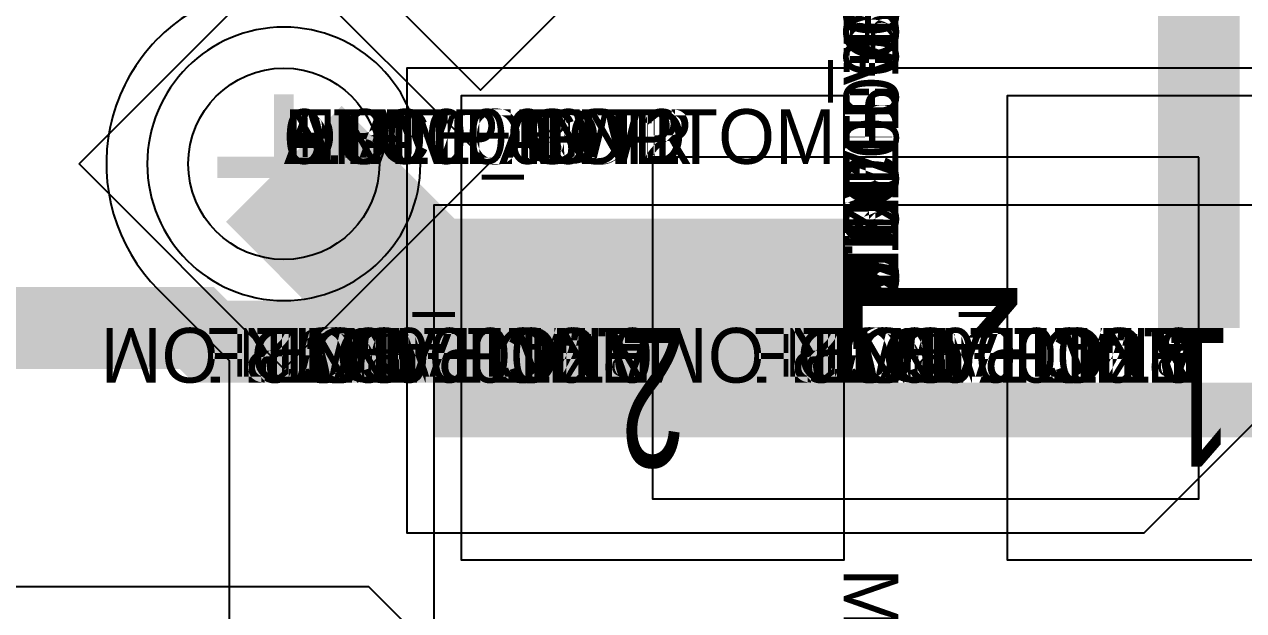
# Model space of a CAD drawing. Extents: x 0 to 323, y 0 to 320.
# Drawn here: x 45 to 49.464, y 12.366 to 14.51 of the extents above; entities that cross this region are included whole.
import ezdxf
from ezdxf.enums import TextEntityAlignment as Align

# ---------------------------------------------------------------- set-up
doc = ezdxf.new("R2010")
doc.units = 0
doc.header["$MEASUREMENT"] = 0
doc.layers.get('0').update_dxf_attribs({"linetype": 'CONTINUOUS'})
for name, color, linetype in [('CDN_FIGURES', 7, 'CONTINUOUS'), ('ETCH_BOTTOM', 7, 'CONTINUOUS'), ('ETCH_GND', 3, 'CONTINUOUS'), ('ETCH_INT1', 4, 'CONTINUOUS'), ('ETCH_INT2', 5, 'CONTINUOUS'), ('ETCH_PWR', 6, 'CONTINUOUS'), ('ETCH_TOP', 2, 'CONTINUOUS'), ('MANUFACTURING_NCLEGEND-1-6', 8, 'CONTINUOUS'), ('PACKAGE_GEOMETRY_ASSEMBLY_TOP', 11, 'CONTINUOUS'), ('PACKAGE_GEOMETRY_PIN_NUMBER', 9, 'CONTINUOUS')]:
    doc.layers.add(name, color=color, linetype=linetype)

# ---------------------------------------------------------------- blocks, each defined once
blk = doc.blocks.new('FIGURE_DIAMOND')
at = {"layer": 'CDN_FIGURES'}
blk.add_lwpolyline([(-0.5, 0), (0, 0.5), (0.5, 0), (0, -0.5)], close=True, dxfattribs=at)
blk = doc.blocks.new('PAD_INFO')
for tag in ['SHAPE_TYPE', 'PAD_HEIGHT', 'PAD_LAYER', 'PAD_TYPE', 'PAD_WIDTH']:
    blk.add_attdef(tag, (0, 0), '', height=0.2)
at = {"flags": 2}
blk.add_attdef('CDN_TYPE', (0, 0), '', height=0.2, dxfattribs=at)
blk = doc.blocks.new('DRILL_INFO')
at = {"flags": 2}
blk.add_attdef('CDN_TYPE', (0, 0), '', height=0.2, dxfattribs=at)
for tag in ['FSHAPE', 'FCHAR', 'DRILL_HEIGHT', 'DIAMETER', 'PLATED', 'DRILL_WIDTH']:
    blk.add_attdef(tag, (0, 0), '', height=0.2)
blk = doc.blocks.new('VIA0700X0300')
at = {"layer": 'ETCH_BOTTOM'}
blk.add_circle((0, 0), 0.35, dxfattribs=at)
at = {"layer": 'ETCH_GND'}
blk.add_circle((0, 0), 0.35, dxfattribs=at)
at = {"layer": 'ETCH_INT1'}
blk.add_circle((0, 0), 0.35, dxfattribs=at)
at = {"layer": 'ETCH_INT2'}
blk.add_circle((0, 0), 0.35, dxfattribs=at)
at = {"layer": 'ETCH_PWR'}
blk.add_circle((0, 0), 0.35, dxfattribs=at)
at = {"layer": 'ETCH_TOP'}
blk.add_circle((0, 0), 0.35, dxfattribs=at)
ref = blk.add_blockref('PAD_INFO', (0, 0))
ref.add_attrib('PAD_LAYER', 'ETCH_TOP', (0, 0), dxfattribs={"height": 0.2})
ref.add_attrib('SHAPE_TYPE', 'NULL', (0, 0), dxfattribs={"height": 0.2})
ref.add_attrib('PAD_TYPE', 'ANTIPAD', (0, 0), dxfattribs={"height": 0.2})
ref.add_attrib('PAD_WIDTH', '0.000000', (0, 0), dxfattribs={"height": 0.2})
ref.add_attrib('PAD_HEIGHT', '0.000000', (0, 0), dxfattribs={"height": 0.2})
ref = blk.add_blockref('PAD_INFO', (0, 0))
ref.add_attrib('PAD_LAYER', 'ETCH_GND', (0, 0), dxfattribs={"height": 0.2})
ref.add_attrib('SHAPE_TYPE', 'NULL', (0, 0), dxfattribs={"height": 0.2})
ref.add_attrib('PAD_TYPE', 'ANTIPAD', (0, 0), dxfattribs={"height": 0.2})
ref.add_attrib('PAD_WIDTH', '0.000000', (0, 0), dxfattribs={"height": 0.2})
ref.add_attrib('PAD_HEIGHT', '0.000000', (0, 0), dxfattribs={"height": 0.2})
ref = blk.add_blockref('PAD_INFO', (0, 0))
ref.add_attrib('PAD_LAYER', 'ETCH_INT1', (0, 0), dxfattribs={"height": 0.2})
ref.add_attrib('SHAPE_TYPE', 'NULL', (0, 0), dxfattribs={"height": 0.2})
ref.add_attrib('PAD_TYPE', 'ANTIPAD', (0, 0), dxfattribs={"height": 0.2})
ref.add_attrib('PAD_WIDTH', '0.000000', (0, 0), dxfattribs={"height": 0.2})
ref.add_attrib('PAD_HEIGHT', '0.000000', (0, 0), dxfattribs={"height": 0.2})
ref = blk.add_blockref('PAD_INFO', (0, 0))
ref.add_attrib('PAD_LAYER', 'ETCH_INT2', (0, 0), dxfattribs={"height": 0.2})
ref.add_attrib('SHAPE_TYPE', 'NULL', (0, 0), dxfattribs={"height": 0.2})
ref.add_attrib('PAD_TYPE', 'ANTIPAD', (0, 0), dxfattribs={"height": 0.2})
ref.add_attrib('PAD_WIDTH', '0.000000', (0, 0), dxfattribs={"height": 0.2})
ref.add_attrib('PAD_HEIGHT', '0.000000', (0, 0), dxfattribs={"height": 0.2})
ref = blk.add_blockref('PAD_INFO', (0, 0))
ref.add_attrib('PAD_LAYER', 'ETCH_PWR', (0, 0), dxfattribs={"height": 0.2})
ref.add_attrib('SHAPE_TYPE', 'NULL', (0, 0), dxfattribs={"height": 0.2})
ref.add_attrib('PAD_TYPE', 'ANTIPAD', (0, 0), dxfattribs={"height": 0.2})
ref.add_attrib('PAD_WIDTH', '0.000000', (0, 0), dxfattribs={"height": 0.2})
ref.add_attrib('PAD_HEIGHT', '0.000000', (0, 0), dxfattribs={"height": 0.2})
ref = blk.add_blockref('PAD_INFO', (0, 0))
ref.add_attrib('PAD_LAYER', 'ETCH_BOTTOM', (0, 0), dxfattribs={"height": 0.2})
ref.add_attrib('SHAPE_TYPE', 'NULL', (0, 0), dxfattribs={"height": 0.2})
ref.add_attrib('PAD_TYPE', 'ANTIPAD', (0, 0), dxfattribs={"height": 0.2})
ref.add_attrib('PAD_WIDTH', '0.000000', (0, 0), dxfattribs={"height": 0.2})
ref.add_attrib('PAD_HEIGHT', '0.000000', (0, 0), dxfattribs={"height": 0.2})
ref = blk.add_blockref('PAD_INFO', (0, 0))
ref.add_attrib('PAD_LAYER', 'ETCH_TOP', (0, 0), dxfattribs={"height": 0.2})
ref.add_attrib('SHAPE_TYPE', 'NULL', (0, 0), dxfattribs={"height": 0.2})
ref.add_attrib('PAD_TYPE', 'THERMAL', (0, 0), dxfattribs={"height": 0.2})
ref.add_attrib('PAD_WIDTH', '0.000000', (0, 0), dxfattribs={"height": 0.2})
ref.add_attrib('PAD_HEIGHT', '0.000000', (0, 0), dxfattribs={"height": 0.2})
ref = blk.add_blockref('PAD_INFO', (0, 0))
ref.add_attrib('PAD_LAYER', 'ETCH_GND', (0, 0), dxfattribs={"height": 0.2})
ref.add_attrib('SHAPE_TYPE', 'NULL', (0, 0), dxfattribs={"height": 0.2})
ref.add_attrib('PAD_TYPE', 'THERMAL', (0, 0), dxfattribs={"height": 0.2})
ref.add_attrib('PAD_WIDTH', '0.000000', (0, 0), dxfattribs={"height": 0.2})
ref.add_attrib('PAD_HEIGHT', '0.000000', (0, 0), dxfattribs={"height": 0.2})
ref = blk.add_blockref('PAD_INFO', (0, 0))
ref.add_attrib('PAD_LAYER', 'ETCH_INT1', (0, 0), dxfattribs={"height": 0.2})
ref.add_attrib('SHAPE_TYPE', 'NULL', (0, 0), dxfattribs={"height": 0.2})
ref.add_attrib('PAD_TYPE', 'THERMAL', (0, 0), dxfattribs={"height": 0.2})
ref.add_attrib('PAD_WIDTH', '0.000000', (0, 0), dxfattribs={"height": 0.2})
ref.add_attrib('PAD_HEIGHT', '0.000000', (0, 0), dxfattribs={"height": 0.2})
ref = blk.add_blockref('PAD_INFO', (0, 0))
ref.add_attrib('PAD_LAYER', 'ETCH_INT2', (0, 0), dxfattribs={"height": 0.2})
ref.add_attrib('SHAPE_TYPE', 'NULL', (0, 0), dxfattribs={"height": 0.2})
ref.add_attrib('PAD_TYPE', 'THERMAL', (0, 0), dxfattribs={"height": 0.2})
ref.add_attrib('PAD_WIDTH', '0.000000', (0, 0), dxfattribs={"height": 0.2})
ref.add_attrib('PAD_HEIGHT', '0.000000', (0, 0), dxfattribs={"height": 0.2})
ref = blk.add_blockref('PAD_INFO', (0, 0))
ref.add_attrib('PAD_LAYER', 'ETCH_PWR', (0, 0), dxfattribs={"height": 0.2})
ref.add_attrib('SHAPE_TYPE', 'NULL', (0, 0), dxfattribs={"height": 0.2})
ref.add_attrib('PAD_TYPE', 'THERMAL', (0, 0), dxfattribs={"height": 0.2})
ref.add_attrib('PAD_WIDTH', '0.000000', (0, 0), dxfattribs={"height": 0.2})
ref.add_attrib('PAD_HEIGHT', '0.000000', (0, 0), dxfattribs={"height": 0.2})
ref = blk.add_blockref('PAD_INFO', (0, 0))
ref.add_attrib('PAD_LAYER', 'ETCH_BOTTOM', (0, 0), dxfattribs={"height": 0.2})
ref.add_attrib('SHAPE_TYPE', 'NULL', (0, 0), dxfattribs={"height": 0.2})
ref.add_attrib('PAD_TYPE', 'THERMAL', (0, 0), dxfattribs={"height": 0.2})
ref.add_attrib('PAD_WIDTH', '0.000000', (0, 0), dxfattribs={"height": 0.2})
ref.add_attrib('PAD_HEIGHT', '0.000000', (0, 0), dxfattribs={"height": 0.2})
ref = blk.add_blockref('PAD_INFO', (0, 0))
ref.add_attrib('PAD_LAYER', 'ETCH_TOP', (0, 0), dxfattribs={"height": 0.2})
ref.add_attrib('SHAPE_TYPE', 'CIRCLE', (0, 0), dxfattribs={"height": 0.2})
ref.add_attrib('PAD_TYPE', 'REGULAR', (0, 0), dxfattribs={"height": 0.2})
ref.add_attrib('PAD_WIDTH', '0.700000', (0, 0), dxfattribs={"height": 0.2})
ref.add_attrib('PAD_HEIGHT', '0.700000', (0, 0), dxfattribs={"height": 0.2})
ref = blk.add_blockref('PAD_INFO', (0, 0))
ref.add_attrib('PAD_LAYER', 'ETCH_GND', (0, 0), dxfattribs={"height": 0.2})
ref.add_attrib('SHAPE_TYPE', 'CIRCLE', (0, 0), dxfattribs={"height": 0.2})
ref.add_attrib('PAD_TYPE', 'REGULAR', (0, 0), dxfattribs={"height": 0.2})
ref.add_attrib('PAD_WIDTH', '0.700000', (0, 0), dxfattribs={"height": 0.2})
ref.add_attrib('PAD_HEIGHT', '0.700000', (0, 0), dxfattribs={"height": 0.2})
ref = blk.add_blockref('PAD_INFO', (0, 0))
ref.add_attrib('PAD_LAYER', 'ETCH_INT1', (0, 0), dxfattribs={"height": 0.2})
ref.add_attrib('SHAPE_TYPE', 'CIRCLE', (0, 0), dxfattribs={"height": 0.2})
ref.add_attrib('PAD_TYPE', 'REGULAR', (0, 0), dxfattribs={"height": 0.2})
ref.add_attrib('PAD_WIDTH', '0.700000', (0, 0), dxfattribs={"height": 0.2})
ref.add_attrib('PAD_HEIGHT', '0.700000', (0, 0), dxfattribs={"height": 0.2})
ref = blk.add_blockref('PAD_INFO', (0, 0))
ref.add_attrib('PAD_LAYER', 'ETCH_INT2', (0, 0), dxfattribs={"height": 0.2})
ref.add_attrib('SHAPE_TYPE', 'CIRCLE', (0, 0), dxfattribs={"height": 0.2})
ref.add_attrib('PAD_TYPE', 'REGULAR', (0, 0), dxfattribs={"height": 0.2})
ref.add_attrib('PAD_WIDTH', '0.700000', (0, 0), dxfattribs={"height": 0.2})
ref.add_attrib('PAD_HEIGHT', '0.700000', (0, 0), dxfattribs={"height": 0.2})
ref = blk.add_blockref('PAD_INFO', (0, 0))
ref.add_attrib('PAD_LAYER', 'ETCH_PWR', (0, 0), dxfattribs={"height": 0.2})
ref.add_attrib('SHAPE_TYPE', 'CIRCLE', (0, 0), dxfattribs={"height": 0.2})
ref.add_attrib('PAD_TYPE', 'REGULAR', (0, 0), dxfattribs={"height": 0.2})
ref.add_attrib('PAD_WIDTH', '0.700000', (0, 0), dxfattribs={"height": 0.2})
ref.add_attrib('PAD_HEIGHT', '0.700000', (0, 0), dxfattribs={"height": 0.2})
ref = blk.add_blockref('PAD_INFO', (0, 0))
ref.add_attrib('PAD_LAYER', 'ETCH_BOTTOM', (0, 0), dxfattribs={"height": 0.2})
ref.add_attrib('SHAPE_TYPE', 'CIRCLE', (0, 0), dxfattribs={"height": 0.2})
ref.add_attrib('PAD_TYPE', 'REGULAR', (0, 0), dxfattribs={"height": 0.2})
ref.add_attrib('PAD_WIDTH', '0.700000', (0, 0), dxfattribs={"height": 0.2})
ref.add_attrib('PAD_HEIGHT', '0.700000', (0, 0), dxfattribs={"height": 0.2})
ref = blk.add_blockref('DRILL_INFO', (0, 0))
ref.add_attrib('DIAMETER', '0.300000', (0, 0), dxfattribs={"height": 0.2})
ref.add_attrib('PLATED', 'PLATED', (0, 0), dxfattribs={"height": 0.2})
ref.add_attrib('FSHAPE', 'DIAMOND', (0, 0), dxfattribs={"height": 0.2})
ref.add_attrib('FCHAR', '+', (0, 0), dxfattribs={"height": 0.2})
ref.add_attrib('DRILL_WIDTH', '1.500000', (0, 0), dxfattribs={"height": 0.2})
ref.add_attrib('DRILL_HEIGHT', '1.500000', (0, 0), dxfattribs={"height": 0.2})
for tag in ['CDN_TYPE', 'PIN']:
    blk.add_attdef(tag, (0, 0), '', height=0.2)
at = {"flags": 2}
for tag in ['PSTKNAME', 'BBV']:
    blk.add_attdef(tag, (0, 0), '', height=0.2, dxfattribs=at)
blk = doc.blocks.new('RC1400X1700TS')
at = {"layer": 'ETCH_TOP'}
blk.add_lwpolyline([(-0.7, -0.85), (-0.7, 0.85), (0.7, 0.85), (0.7, -0.85)], close=True, dxfattribs=at)
ref = blk.add_blockref('PAD_INFO', (0, 0))
ref.add_attrib('PAD_LAYER', 'ETCH_TOP', (0, 0), dxfattribs={"height": 0.2})
ref.add_attrib('SHAPE_TYPE', 'NULL', (0, 0), dxfattribs={"height": 0.2})
ref.add_attrib('PAD_TYPE', 'ANTIPAD', (0, 0), dxfattribs={"height": 0.2})
ref.add_attrib('PAD_WIDTH', '0.000000', (0, 0), dxfattribs={"height": 0.2})
ref.add_attrib('PAD_HEIGHT', '0.000000', (0, 0), dxfattribs={"height": 0.2})
ref = blk.add_blockref('PAD_INFO', (0, 0))
ref.add_attrib('PAD_LAYER', 'ETCH_GND', (0, 0), dxfattribs={"height": 0.2})
ref.add_attrib('SHAPE_TYPE', 'NULL', (0, 0), dxfattribs={"height": 0.2})
ref.add_attrib('PAD_TYPE', 'ANTIPAD', (0, 0), dxfattribs={"height": 0.2})
ref.add_attrib('PAD_WIDTH', '0.000000', (0, 0), dxfattribs={"height": 0.2})
ref.add_attrib('PAD_HEIGHT', '0.000000', (0, 0), dxfattribs={"height": 0.2})
ref = blk.add_blockref('PAD_INFO', (0, 0))
ref.add_attrib('PAD_LAYER', 'ETCH_INT1', (0, 0), dxfattribs={"height": 0.2})
ref.add_attrib('SHAPE_TYPE', 'NULL', (0, 0), dxfattribs={"height": 0.2})
ref.add_attrib('PAD_TYPE', 'ANTIPAD', (0, 0), dxfattribs={"height": 0.2})
ref.add_attrib('PAD_WIDTH', '0.000000', (0, 0), dxfattribs={"height": 0.2})
ref.add_attrib('PAD_HEIGHT', '0.000000', (0, 0), dxfattribs={"height": 0.2})
ref = blk.add_blockref('PAD_INFO', (0, 0))
ref.add_attrib('PAD_LAYER', 'ETCH_INT2', (0, 0), dxfattribs={"height": 0.2})
ref.add_attrib('SHAPE_TYPE', 'NULL', (0, 0), dxfattribs={"height": 0.2})
ref.add_attrib('PAD_TYPE', 'ANTIPAD', (0, 0), dxfattribs={"height": 0.2})
ref.add_attrib('PAD_WIDTH', '0.000000', (0, 0), dxfattribs={"height": 0.2})
ref.add_attrib('PAD_HEIGHT', '0.000000', (0, 0), dxfattribs={"height": 0.2})
ref = blk.add_blockref('PAD_INFO', (0, 0))
ref.add_attrib('PAD_LAYER', 'ETCH_PWR', (0, 0), dxfattribs={"height": 0.2})
ref.add_attrib('SHAPE_TYPE', 'NULL', (0, 0), dxfattribs={"height": 0.2})
ref.add_attrib('PAD_TYPE', 'ANTIPAD', (0, 0), dxfattribs={"height": 0.2})
ref.add_attrib('PAD_WIDTH', '0.000000', (0, 0), dxfattribs={"height": 0.2})
ref.add_attrib('PAD_HEIGHT', '0.000000', (0, 0), dxfattribs={"height": 0.2})
ref = blk.add_blockref('PAD_INFO', (0, 0))
ref.add_attrib('PAD_LAYER', 'ETCH_BOTTOM', (0, 0), dxfattribs={"height": 0.2})
ref.add_attrib('SHAPE_TYPE', 'NULL', (0, 0), dxfattribs={"height": 0.2})
ref.add_attrib('PAD_TYPE', 'ANTIPAD', (0, 0), dxfattribs={"height": 0.2})
ref.add_attrib('PAD_WIDTH', '0.000000', (0, 0), dxfattribs={"height": 0.2})
ref.add_attrib('PAD_HEIGHT', '0.000000', (0, 0), dxfattribs={"height": 0.2})
ref = blk.add_blockref('PAD_INFO', (0, 0))
ref.add_attrib('PAD_LAYER', 'ETCH_TOP', (0, 0), dxfattribs={"height": 0.2})
ref.add_attrib('SHAPE_TYPE', 'NULL', (0, 0), dxfattribs={"height": 0.2})
ref.add_attrib('PAD_TYPE', 'THERMAL', (0, 0), dxfattribs={"height": 0.2})
ref.add_attrib('PAD_WIDTH', '0.000000', (0, 0), dxfattribs={"height": 0.2})
ref.add_attrib('PAD_HEIGHT', '0.000000', (0, 0), dxfattribs={"height": 0.2})
ref = blk.add_blockref('PAD_INFO', (0, 0))
ref.add_attrib('PAD_LAYER', 'ETCH_GND', (0, 0), dxfattribs={"height": 0.2})
ref.add_attrib('SHAPE_TYPE', 'NULL', (0, 0), dxfattribs={"height": 0.2})
ref.add_attrib('PAD_TYPE', 'THERMAL', (0, 0), dxfattribs={"height": 0.2})
ref.add_attrib('PAD_WIDTH', '0.000000', (0, 0), dxfattribs={"height": 0.2})
ref.add_attrib('PAD_HEIGHT', '0.000000', (0, 0), dxfattribs={"height": 0.2})
ref = blk.add_blockref('PAD_INFO', (0, 0))
ref.add_attrib('PAD_LAYER', 'ETCH_INT1', (0, 0), dxfattribs={"height": 0.2})
ref.add_attrib('SHAPE_TYPE', 'NULL', (0, 0), dxfattribs={"height": 0.2})
ref.add_attrib('PAD_TYPE', 'THERMAL', (0, 0), dxfattribs={"height": 0.2})
ref.add_attrib('PAD_WIDTH', '0.000000', (0, 0), dxfattribs={"height": 0.2})
ref.add_attrib('PAD_HEIGHT', '0.000000', (0, 0), dxfattribs={"height": 0.2})
ref = blk.add_blockref('PAD_INFO', (0, 0))
ref.add_attrib('PAD_LAYER', 'ETCH_INT2', (0, 0), dxfattribs={"height": 0.2})
ref.add_attrib('SHAPE_TYPE', 'NULL', (0, 0), dxfattribs={"height": 0.2})
ref.add_attrib('PAD_TYPE', 'THERMAL', (0, 0), dxfattribs={"height": 0.2})
ref.add_attrib('PAD_WIDTH', '0.000000', (0, 0), dxfattribs={"height": 0.2})
ref.add_attrib('PAD_HEIGHT', '0.000000', (0, 0), dxfattribs={"height": 0.2})
ref = blk.add_blockref('PAD_INFO', (0, 0))
ref.add_attrib('PAD_LAYER', 'ETCH_PWR', (0, 0), dxfattribs={"height": 0.2})
ref.add_attrib('SHAPE_TYPE', 'NULL', (0, 0), dxfattribs={"height": 0.2})
ref.add_attrib('PAD_TYPE', 'THERMAL', (0, 0), dxfattribs={"height": 0.2})
ref.add_attrib('PAD_WIDTH', '0.000000', (0, 0), dxfattribs={"height": 0.2})
ref.add_attrib('PAD_HEIGHT', '0.000000', (0, 0), dxfattribs={"height": 0.2})
ref = blk.add_blockref('PAD_INFO', (0, 0))
ref.add_attrib('PAD_LAYER', 'ETCH_BOTTOM', (0, 0), dxfattribs={"height": 0.2})
ref.add_attrib('SHAPE_TYPE', 'NULL', (0, 0), dxfattribs={"height": 0.2})
ref.add_attrib('PAD_TYPE', 'THERMAL', (0, 0), dxfattribs={"height": 0.2})
ref.add_attrib('PAD_WIDTH', '0.000000', (0, 0), dxfattribs={"height": 0.2})
ref.add_attrib('PAD_HEIGHT', '0.000000', (0, 0), dxfattribs={"height": 0.2})
ref = blk.add_blockref('PAD_INFO', (0, 0))
ref.add_attrib('PAD_LAYER', 'ETCH_GND', (0, 0), dxfattribs={"height": 0.2})
ref.add_attrib('SHAPE_TYPE', 'NULL', (0, 0), dxfattribs={"height": 0.2})
ref.add_attrib('PAD_TYPE', 'REGULAR', (0, 0), dxfattribs={"height": 0.2})
ref.add_attrib('PAD_WIDTH', '0.000000', (0, 0), dxfattribs={"height": 0.2})
ref.add_attrib('PAD_HEIGHT', '0.000000', (0, 0), dxfattribs={"height": 0.2})
ref = blk.add_blockref('PAD_INFO', (0, 0))
ref.add_attrib('PAD_LAYER', 'ETCH_INT1', (0, 0), dxfattribs={"height": 0.2})
ref.add_attrib('SHAPE_TYPE', 'NULL', (0, 0), dxfattribs={"height": 0.2})
ref.add_attrib('PAD_TYPE', 'REGULAR', (0, 0), dxfattribs={"height": 0.2})
ref.add_attrib('PAD_WIDTH', '0.000000', (0, 0), dxfattribs={"height": 0.2})
ref.add_attrib('PAD_HEIGHT', '0.000000', (0, 0), dxfattribs={"height": 0.2})
ref = blk.add_blockref('PAD_INFO', (0, 0))
ref.add_attrib('PAD_LAYER', 'ETCH_INT2', (0, 0), dxfattribs={"height": 0.2})
ref.add_attrib('SHAPE_TYPE', 'NULL', (0, 0), dxfattribs={"height": 0.2})
ref.add_attrib('PAD_TYPE', 'REGULAR', (0, 0), dxfattribs={"height": 0.2})
ref.add_attrib('PAD_WIDTH', '0.000000', (0, 0), dxfattribs={"height": 0.2})
ref.add_attrib('PAD_HEIGHT', '0.000000', (0, 0), dxfattribs={"height": 0.2})
ref = blk.add_blockref('PAD_INFO', (0, 0))
ref.add_attrib('PAD_LAYER', 'ETCH_PWR', (0, 0), dxfattribs={"height": 0.2})
ref.add_attrib('SHAPE_TYPE', 'NULL', (0, 0), dxfattribs={"height": 0.2})
ref.add_attrib('PAD_TYPE', 'REGULAR', (0, 0), dxfattribs={"height": 0.2})
ref.add_attrib('PAD_WIDTH', '0.000000', (0, 0), dxfattribs={"height": 0.2})
ref.add_attrib('PAD_HEIGHT', '0.000000', (0, 0), dxfattribs={"height": 0.2})
ref = blk.add_blockref('PAD_INFO', (0, 0))
ref.add_attrib('PAD_LAYER', 'ETCH_BOTTOM', (0, 0), dxfattribs={"height": 0.2})
ref.add_attrib('SHAPE_TYPE', 'NULL', (0, 0), dxfattribs={"height": 0.2})
ref.add_attrib('PAD_TYPE', 'REGULAR', (0, 0), dxfattribs={"height": 0.2})
ref.add_attrib('PAD_WIDTH', '0.000000', (0, 0), dxfattribs={"height": 0.2})
ref.add_attrib('PAD_HEIGHT', '0.000000', (0, 0), dxfattribs={"height": 0.2})
ref = blk.add_blockref('DRILL_INFO', (0, 0))
ref.add_attrib('DIAMETER', '0.000000', (0, 0), dxfattribs={"height": 0.2})
ref.add_attrib('PLATED', 'PLATED', (0, 0), dxfattribs={"height": 0.2})
ref.add_attrib('FSHAPE', 'NULL', (0, 0), dxfattribs={"height": 0.2})
ref.add_attrib('DRILL_WIDTH', '0.000000', (0, 0), dxfattribs={"height": 0.2})
ref.add_attrib('DRILL_HEIGHT', '0.000000', (0, 0), dxfattribs={"height": 0.2})
ref = blk.add_blockref('PAD_INFO', (0, 0))
ref.add_attrib('PAD_LAYER', 'ETCH_TOP', (0, 0), dxfattribs={"height": 0.2})
ref.add_attrib('SHAPE_TYPE', 'RECTANGLE', (0, 0), dxfattribs={"height": 0.2})
ref.add_attrib('PAD_TYPE', 'REGULAR', (0, 0), dxfattribs={"height": 0.2})
ref.add_attrib('PAD_WIDTH', '1.400000', (0, 0), dxfattribs={"height": 0.2})
ref.add_attrib('PAD_HEIGHT', '1.700000', (0, 0), dxfattribs={"height": 0.2})
for tag in ['CDN_TYPE', 'PIN']:
    blk.add_attdef(tag, (0, 0), '', height=0.2)
at = {"flags": 2}
for tag in ['PSTKNAME', 'BBV']:
    blk.add_attdef(tag, (0, 0), '', height=0.2, dxfattribs=at)
blk = doc.blocks.new('F91')
at = {"layer": 'PACKAGE_GEOMETRY_ASSEMBLY_TOP'}
blk.add_lwpolyline([(0, -0.625), (2, -0.625), (2, 0.625), (0, 0.625)], close=True, dxfattribs=at)
at = {"layer": 'ETCH_TOP'}
ref = blk.add_blockref('RC1400X1700TS', (0, 0), dxfattribs=at)
ref.add_attrib('CDN_TYPE', 'PIN', (0, 0), dxfattribs={"height": 0.2})
ref.add_attrib('PIN', '1', (0, 0), dxfattribs={"height": 0.2})
ref = blk.add_blockref('RC1400X1700TS', (2, 0), dxfattribs=at)
ref.add_attrib('CDN_TYPE', 'PIN', (0, 0), dxfattribs={"height": 0.2})
ref.add_attrib('PIN', '2', (0, 0), dxfattribs={"height": 0.2})
at = {"flags": 2}
for tag in ['SYMBOL_TYPE', 'CDN_TYPE', 'REFDES']:
    blk.add_attdef(tag, (0, 0), '', height=0.2, dxfattribs=at)
blk = doc.blocks.new('RC1700X3200TS_C1')
at = {"layer": 'ETCH_TOP'}
blk.add_lwpolyline([(0.85, 1.6), (0.85, -1.6), (-0.85, -1.6), (-0.85, 1.1), (-0.35, 1.6)], close=True, dxfattribs=at)
ref = blk.add_blockref('PAD_INFO', (0, 0))
ref.add_attrib('PAD_LAYER', 'ETCH_TOP', (0, 0), dxfattribs={"height": 0.2})
ref.add_attrib('SHAPE_TYPE', 'NULL', (0, 0), dxfattribs={"height": 0.2})
ref.add_attrib('PAD_TYPE', 'ANTIPAD', (0, 0), dxfattribs={"height": 0.2})
ref.add_attrib('PAD_WIDTH', '0.000000', (0, 0), dxfattribs={"height": 0.2})
ref.add_attrib('PAD_HEIGHT', '0.000000', (0, 0), dxfattribs={"height": 0.2})
ref = blk.add_blockref('PAD_INFO', (0, 0))
ref.add_attrib('PAD_LAYER', 'ETCH_GND', (0, 0), dxfattribs={"height": 0.2})
ref.add_attrib('SHAPE_TYPE', 'NULL', (0, 0), dxfattribs={"height": 0.2})
ref.add_attrib('PAD_TYPE', 'ANTIPAD', (0, 0), dxfattribs={"height": 0.2})
ref.add_attrib('PAD_WIDTH', '0.000000', (0, 0), dxfattribs={"height": 0.2})
ref.add_attrib('PAD_HEIGHT', '0.000000', (0, 0), dxfattribs={"height": 0.2})
ref = blk.add_blockref('PAD_INFO', (0, 0))
ref.add_attrib('PAD_LAYER', 'ETCH_INT1', (0, 0), dxfattribs={"height": 0.2})
ref.add_attrib('SHAPE_TYPE', 'NULL', (0, 0), dxfattribs={"height": 0.2})
ref.add_attrib('PAD_TYPE', 'ANTIPAD', (0, 0), dxfattribs={"height": 0.2})
ref.add_attrib('PAD_WIDTH', '0.000000', (0, 0), dxfattribs={"height": 0.2})
ref.add_attrib('PAD_HEIGHT', '0.000000', (0, 0), dxfattribs={"height": 0.2})
ref = blk.add_blockref('PAD_INFO', (0, 0))
ref.add_attrib('PAD_LAYER', 'ETCH_INT2', (0, 0), dxfattribs={"height": 0.2})
ref.add_attrib('SHAPE_TYPE', 'NULL', (0, 0), dxfattribs={"height": 0.2})
ref.add_attrib('PAD_TYPE', 'ANTIPAD', (0, 0), dxfattribs={"height": 0.2})
ref.add_attrib('PAD_WIDTH', '0.000000', (0, 0), dxfattribs={"height": 0.2})
ref.add_attrib('PAD_HEIGHT', '0.000000', (0, 0), dxfattribs={"height": 0.2})
ref = blk.add_blockref('PAD_INFO', (0, 0))
ref.add_attrib('PAD_LAYER', 'ETCH_PWR', (0, 0), dxfattribs={"height": 0.2})
ref.add_attrib('SHAPE_TYPE', 'NULL', (0, 0), dxfattribs={"height": 0.2})
ref.add_attrib('PAD_TYPE', 'ANTIPAD', (0, 0), dxfattribs={"height": 0.2})
ref.add_attrib('PAD_WIDTH', '0.000000', (0, 0), dxfattribs={"height": 0.2})
ref.add_attrib('PAD_HEIGHT', '0.000000', (0, 0), dxfattribs={"height": 0.2})
ref = blk.add_blockref('PAD_INFO', (0, 0))
ref.add_attrib('PAD_LAYER', 'ETCH_BOTTOM', (0, 0), dxfattribs={"height": 0.2})
ref.add_attrib('SHAPE_TYPE', 'NULL', (0, 0), dxfattribs={"height": 0.2})
ref.add_attrib('PAD_TYPE', 'ANTIPAD', (0, 0), dxfattribs={"height": 0.2})
ref.add_attrib('PAD_WIDTH', '0.000000', (0, 0), dxfattribs={"height": 0.2})
ref.add_attrib('PAD_HEIGHT', '0.000000', (0, 0), dxfattribs={"height": 0.2})
ref = blk.add_blockref('PAD_INFO', (0, 0))
ref.add_attrib('PAD_LAYER', 'ETCH_TOP', (0, 0), dxfattribs={"height": 0.2})
ref.add_attrib('SHAPE_TYPE', 'NULL', (0, 0), dxfattribs={"height": 0.2})
ref.add_attrib('PAD_TYPE', 'THERMAL', (0, 0), dxfattribs={"height": 0.2})
ref.add_attrib('PAD_WIDTH', '0.000000', (0, 0), dxfattribs={"height": 0.2})
ref.add_attrib('PAD_HEIGHT', '0.000000', (0, 0), dxfattribs={"height": 0.2})
ref = blk.add_blockref('PAD_INFO', (0, 0))
ref.add_attrib('PAD_LAYER', 'ETCH_GND', (0, 0), dxfattribs={"height": 0.2})
ref.add_attrib('SHAPE_TYPE', 'NULL', (0, 0), dxfattribs={"height": 0.2})
ref.add_attrib('PAD_TYPE', 'THERMAL', (0, 0), dxfattribs={"height": 0.2})
ref.add_attrib('PAD_WIDTH', '0.000000', (0, 0), dxfattribs={"height": 0.2})
ref.add_attrib('PAD_HEIGHT', '0.000000', (0, 0), dxfattribs={"height": 0.2})
ref = blk.add_blockref('PAD_INFO', (0, 0))
ref.add_attrib('PAD_LAYER', 'ETCH_INT1', (0, 0), dxfattribs={"height": 0.2})
ref.add_attrib('SHAPE_TYPE', 'NULL', (0, 0), dxfattribs={"height": 0.2})
ref.add_attrib('PAD_TYPE', 'THERMAL', (0, 0), dxfattribs={"height": 0.2})
ref.add_attrib('PAD_WIDTH', '0.000000', (0, 0), dxfattribs={"height": 0.2})
ref.add_attrib('PAD_HEIGHT', '0.000000', (0, 0), dxfattribs={"height": 0.2})
ref = blk.add_blockref('PAD_INFO', (0, 0))
ref.add_attrib('PAD_LAYER', 'ETCH_INT2', (0, 0), dxfattribs={"height": 0.2})
ref.add_attrib('SHAPE_TYPE', 'NULL', (0, 0), dxfattribs={"height": 0.2})
ref.add_attrib('PAD_TYPE', 'THERMAL', (0, 0), dxfattribs={"height": 0.2})
ref.add_attrib('PAD_WIDTH', '0.000000', (0, 0), dxfattribs={"height": 0.2})
ref.add_attrib('PAD_HEIGHT', '0.000000', (0, 0), dxfattribs={"height": 0.2})
ref = blk.add_blockref('PAD_INFO', (0, 0))
ref.add_attrib('PAD_LAYER', 'ETCH_PWR', (0, 0), dxfattribs={"height": 0.2})
ref.add_attrib('SHAPE_TYPE', 'NULL', (0, 0), dxfattribs={"height": 0.2})
ref.add_attrib('PAD_TYPE', 'THERMAL', (0, 0), dxfattribs={"height": 0.2})
ref.add_attrib('PAD_WIDTH', '0.000000', (0, 0), dxfattribs={"height": 0.2})
ref.add_attrib('PAD_HEIGHT', '0.000000', (0, 0), dxfattribs={"height": 0.2})
ref = blk.add_blockref('PAD_INFO', (0, 0))
ref.add_attrib('PAD_LAYER', 'ETCH_BOTTOM', (0, 0), dxfattribs={"height": 0.2})
ref.add_attrib('SHAPE_TYPE', 'NULL', (0, 0), dxfattribs={"height": 0.2})
ref.add_attrib('PAD_TYPE', 'THERMAL', (0, 0), dxfattribs={"height": 0.2})
ref.add_attrib('PAD_WIDTH', '0.000000', (0, 0), dxfattribs={"height": 0.2})
ref.add_attrib('PAD_HEIGHT', '0.000000', (0, 0), dxfattribs={"height": 0.2})
ref = blk.add_blockref('PAD_INFO', (0, 0))
ref.add_attrib('PAD_LAYER', 'ETCH_TOP', (0, 0), dxfattribs={"height": 0.2})
ref.add_attrib('SHAPE_TYPE', 'SHAPE', (0, 0), dxfattribs={"height": 0.2})
ref.add_attrib('PAD_TYPE', 'REGULAR', (0, 0), dxfattribs={"height": 0.2})
ref.add_attrib('PAD_WIDTH', '1.700000', (0, 0), dxfattribs={"height": 0.2})
ref.add_attrib('PAD_HEIGHT', '3.200000', (0, 0), dxfattribs={"height": 0.2})
ref = blk.add_blockref('PAD_INFO', (0, 0))
ref.add_attrib('PAD_LAYER', 'ETCH_GND', (0, 0), dxfattribs={"height": 0.2})
ref.add_attrib('SHAPE_TYPE', 'NULL', (0, 0), dxfattribs={"height": 0.2})
ref.add_attrib('PAD_TYPE', 'REGULAR', (0, 0), dxfattribs={"height": 0.2})
ref.add_attrib('PAD_WIDTH', '0.000000', (0, 0), dxfattribs={"height": 0.2})
ref.add_attrib('PAD_HEIGHT', '0.000000', (0, 0), dxfattribs={"height": 0.2})
ref = blk.add_blockref('PAD_INFO', (0, 0))
ref.add_attrib('PAD_LAYER', 'ETCH_INT1', (0, 0), dxfattribs={"height": 0.2})
ref.add_attrib('SHAPE_TYPE', 'NULL', (0, 0), dxfattribs={"height": 0.2})
ref.add_attrib('PAD_TYPE', 'REGULAR', (0, 0), dxfattribs={"height": 0.2})
ref.add_attrib('PAD_WIDTH', '0.000000', (0, 0), dxfattribs={"height": 0.2})
ref.add_attrib('PAD_HEIGHT', '0.000000', (0, 0), dxfattribs={"height": 0.2})
ref = blk.add_blockref('PAD_INFO', (0, 0))
ref.add_attrib('PAD_LAYER', 'ETCH_INT2', (0, 0), dxfattribs={"height": 0.2})
ref.add_attrib('SHAPE_TYPE', 'NULL', (0, 0), dxfattribs={"height": 0.2})
ref.add_attrib('PAD_TYPE', 'REGULAR', (0, 0), dxfattribs={"height": 0.2})
ref.add_attrib('PAD_WIDTH', '0.000000', (0, 0), dxfattribs={"height": 0.2})
ref.add_attrib('PAD_HEIGHT', '0.000000', (0, 0), dxfattribs={"height": 0.2})
ref = blk.add_blockref('PAD_INFO', (0, 0))
ref.add_attrib('PAD_LAYER', 'ETCH_PWR', (0, 0), dxfattribs={"height": 0.2})
ref.add_attrib('SHAPE_TYPE', 'NULL', (0, 0), dxfattribs={"height": 0.2})
ref.add_attrib('PAD_TYPE', 'REGULAR', (0, 0), dxfattribs={"height": 0.2})
ref.add_attrib('PAD_WIDTH', '0.000000', (0, 0), dxfattribs={"height": 0.2})
ref.add_attrib('PAD_HEIGHT', '0.000000', (0, 0), dxfattribs={"height": 0.2})
ref = blk.add_blockref('PAD_INFO', (0, 0))
ref.add_attrib('PAD_LAYER', 'ETCH_BOTTOM', (0, 0), dxfattribs={"height": 0.2})
ref.add_attrib('SHAPE_TYPE', 'NULL', (0, 0), dxfattribs={"height": 0.2})
ref.add_attrib('PAD_TYPE', 'REGULAR', (0, 0), dxfattribs={"height": 0.2})
ref.add_attrib('PAD_WIDTH', '0.000000', (0, 0), dxfattribs={"height": 0.2})
ref.add_attrib('PAD_HEIGHT', '0.000000', (0, 0), dxfattribs={"height": 0.2})
ref = blk.add_blockref('DRILL_INFO', (0, 0))
ref.add_attrib('DIAMETER', '0.000000', (0, 0), dxfattribs={"height": 0.2})
ref.add_attrib('PLATED', 'PLATED', (0, 0), dxfattribs={"height": 0.2})
ref.add_attrib('FSHAPE', 'NULL', (0, 0), dxfattribs={"height": 0.2})
ref.add_attrib('DRILL_WIDTH', '0.000000', (0, 0), dxfattribs={"height": 0.2})
ref.add_attrib('DRILL_HEIGHT', '0.000000', (0, 0), dxfattribs={"height": 0.2})
for tag in ['CDN_TYPE', 'PIN']:
    blk.add_attdef(tag, (0, 0), '', height=0.2)
at = {"flags": 2}
for tag in ['PSTKNAME', 'BBV']:
    blk.add_attdef(tag, (0, 0), '', height=0.2, dxfattribs=at)
blk = doc.blocks.new('RC1700X3200TS_C')
at = {"layer": 'ETCH_TOP'}
blk.add_lwpolyline([(-0.85, 1.6), (-0.85, -1.6), (0.85, -1.6), (0.85, 1.1), (0.35, 1.6)], close=True, dxfattribs=at)
ref = blk.add_blockref('PAD_INFO', (0, 0))
ref.add_attrib('PAD_LAYER', 'ETCH_TOP', (0, 0), dxfattribs={"height": 0.2})
ref.add_attrib('SHAPE_TYPE', 'NULL', (0, 0), dxfattribs={"height": 0.2})
ref.add_attrib('PAD_TYPE', 'ANTIPAD', (0, 0), dxfattribs={"height": 0.2})
ref.add_attrib('PAD_WIDTH', '0.000000', (0, 0), dxfattribs={"height": 0.2})
ref.add_attrib('PAD_HEIGHT', '0.000000', (0, 0), dxfattribs={"height": 0.2})
ref = blk.add_blockref('PAD_INFO', (0, 0))
ref.add_attrib('PAD_LAYER', 'ETCH_GND', (0, 0), dxfattribs={"height": 0.2})
ref.add_attrib('SHAPE_TYPE', 'NULL', (0, 0), dxfattribs={"height": 0.2})
ref.add_attrib('PAD_TYPE', 'ANTIPAD', (0, 0), dxfattribs={"height": 0.2})
ref.add_attrib('PAD_WIDTH', '0.000000', (0, 0), dxfattribs={"height": 0.2})
ref.add_attrib('PAD_HEIGHT', '0.000000', (0, 0), dxfattribs={"height": 0.2})
ref = blk.add_blockref('PAD_INFO', (0, 0))
ref.add_attrib('PAD_LAYER', 'ETCH_INT1', (0, 0), dxfattribs={"height": 0.2})
ref.add_attrib('SHAPE_TYPE', 'NULL', (0, 0), dxfattribs={"height": 0.2})
ref.add_attrib('PAD_TYPE', 'ANTIPAD', (0, 0), dxfattribs={"height": 0.2})
ref.add_attrib('PAD_WIDTH', '0.000000', (0, 0), dxfattribs={"height": 0.2})
ref.add_attrib('PAD_HEIGHT', '0.000000', (0, 0), dxfattribs={"height": 0.2})
ref = blk.add_blockref('PAD_INFO', (0, 0))
ref.add_attrib('PAD_LAYER', 'ETCH_INT2', (0, 0), dxfattribs={"height": 0.2})
ref.add_attrib('SHAPE_TYPE', 'NULL', (0, 0), dxfattribs={"height": 0.2})
ref.add_attrib('PAD_TYPE', 'ANTIPAD', (0, 0), dxfattribs={"height": 0.2})
ref.add_attrib('PAD_WIDTH', '0.000000', (0, 0), dxfattribs={"height": 0.2})
ref.add_attrib('PAD_HEIGHT', '0.000000', (0, 0), dxfattribs={"height": 0.2})
ref = blk.add_blockref('PAD_INFO', (0, 0))
ref.add_attrib('PAD_LAYER', 'ETCH_PWR', (0, 0), dxfattribs={"height": 0.2})
ref.add_attrib('SHAPE_TYPE', 'NULL', (0, 0), dxfattribs={"height": 0.2})
ref.add_attrib('PAD_TYPE', 'ANTIPAD', (0, 0), dxfattribs={"height": 0.2})
ref.add_attrib('PAD_WIDTH', '0.000000', (0, 0), dxfattribs={"height": 0.2})
ref.add_attrib('PAD_HEIGHT', '0.000000', (0, 0), dxfattribs={"height": 0.2})
ref = blk.add_blockref('PAD_INFO', (0, 0))
ref.add_attrib('PAD_LAYER', 'ETCH_BOTTOM', (0, 0), dxfattribs={"height": 0.2})
ref.add_attrib('SHAPE_TYPE', 'NULL', (0, 0), dxfattribs={"height": 0.2})
ref.add_attrib('PAD_TYPE', 'ANTIPAD', (0, 0), dxfattribs={"height": 0.2})
ref.add_attrib('PAD_WIDTH', '0.000000', (0, 0), dxfattribs={"height": 0.2})
ref.add_attrib('PAD_HEIGHT', '0.000000', (0, 0), dxfattribs={"height": 0.2})
ref = blk.add_blockref('PAD_INFO', (0, 0))
ref.add_attrib('PAD_LAYER', 'ETCH_TOP', (0, 0), dxfattribs={"height": 0.2})
ref.add_attrib('SHAPE_TYPE', 'NULL', (0, 0), dxfattribs={"height": 0.2})
ref.add_attrib('PAD_TYPE', 'THERMAL', (0, 0), dxfattribs={"height": 0.2})
ref.add_attrib('PAD_WIDTH', '0.000000', (0, 0), dxfattribs={"height": 0.2})
ref.add_attrib('PAD_HEIGHT', '0.000000', (0, 0), dxfattribs={"height": 0.2})
ref = blk.add_blockref('PAD_INFO', (0, 0))
ref.add_attrib('PAD_LAYER', 'ETCH_GND', (0, 0), dxfattribs={"height": 0.2})
ref.add_attrib('SHAPE_TYPE', 'NULL', (0, 0), dxfattribs={"height": 0.2})
ref.add_attrib('PAD_TYPE', 'THERMAL', (0, 0), dxfattribs={"height": 0.2})
ref.add_attrib('PAD_WIDTH', '0.000000', (0, 0), dxfattribs={"height": 0.2})
ref.add_attrib('PAD_HEIGHT', '0.000000', (0, 0), dxfattribs={"height": 0.2})
ref = blk.add_blockref('PAD_INFO', (0, 0))
ref.add_attrib('PAD_LAYER', 'ETCH_INT1', (0, 0), dxfattribs={"height": 0.2})
ref.add_attrib('SHAPE_TYPE', 'NULL', (0, 0), dxfattribs={"height": 0.2})
ref.add_attrib('PAD_TYPE', 'THERMAL', (0, 0), dxfattribs={"height": 0.2})
ref.add_attrib('PAD_WIDTH', '0.000000', (0, 0), dxfattribs={"height": 0.2})
ref.add_attrib('PAD_HEIGHT', '0.000000', (0, 0), dxfattribs={"height": 0.2})
ref = blk.add_blockref('PAD_INFO', (0, 0))
ref.add_attrib('PAD_LAYER', 'ETCH_INT2', (0, 0), dxfattribs={"height": 0.2})
ref.add_attrib('SHAPE_TYPE', 'NULL', (0, 0), dxfattribs={"height": 0.2})
ref.add_attrib('PAD_TYPE', 'THERMAL', (0, 0), dxfattribs={"height": 0.2})
ref.add_attrib('PAD_WIDTH', '0.000000', (0, 0), dxfattribs={"height": 0.2})
ref.add_attrib('PAD_HEIGHT', '0.000000', (0, 0), dxfattribs={"height": 0.2})
ref = blk.add_blockref('PAD_INFO', (0, 0))
ref.add_attrib('PAD_LAYER', 'ETCH_PWR', (0, 0), dxfattribs={"height": 0.2})
ref.add_attrib('SHAPE_TYPE', 'NULL', (0, 0), dxfattribs={"height": 0.2})
ref.add_attrib('PAD_TYPE', 'THERMAL', (0, 0), dxfattribs={"height": 0.2})
ref.add_attrib('PAD_WIDTH', '0.000000', (0, 0), dxfattribs={"height": 0.2})
ref.add_attrib('PAD_HEIGHT', '0.000000', (0, 0), dxfattribs={"height": 0.2})
ref = blk.add_blockref('PAD_INFO', (0, 0))
ref.add_attrib('PAD_LAYER', 'ETCH_BOTTOM', (0, 0), dxfattribs={"height": 0.2})
ref.add_attrib('SHAPE_TYPE', 'NULL', (0, 0), dxfattribs={"height": 0.2})
ref.add_attrib('PAD_TYPE', 'THERMAL', (0, 0), dxfattribs={"height": 0.2})
ref.add_attrib('PAD_WIDTH', '0.000000', (0, 0), dxfattribs={"height": 0.2})
ref.add_attrib('PAD_HEIGHT', '0.000000', (0, 0), dxfattribs={"height": 0.2})
ref = blk.add_blockref('PAD_INFO', (0, 0))
ref.add_attrib('PAD_LAYER', 'ETCH_TOP', (0, 0), dxfattribs={"height": 0.2})
ref.add_attrib('SHAPE_TYPE', 'SHAPE', (0, 0), dxfattribs={"height": 0.2})
ref.add_attrib('PAD_TYPE', 'REGULAR', (0, 0), dxfattribs={"height": 0.2})
ref.add_attrib('PAD_WIDTH', '1.700000', (0, 0), dxfattribs={"height": 0.2})
ref.add_attrib('PAD_HEIGHT', '3.200000', (0, 0), dxfattribs={"height": 0.2})
ref = blk.add_blockref('PAD_INFO', (0, 0))
ref.add_attrib('PAD_LAYER', 'ETCH_GND', (0, 0), dxfattribs={"height": 0.2})
ref.add_attrib('SHAPE_TYPE', 'NULL', (0, 0), dxfattribs={"height": 0.2})
ref.add_attrib('PAD_TYPE', 'REGULAR', (0, 0), dxfattribs={"height": 0.2})
ref.add_attrib('PAD_WIDTH', '0.000000', (0, 0), dxfattribs={"height": 0.2})
ref.add_attrib('PAD_HEIGHT', '0.000000', (0, 0), dxfattribs={"height": 0.2})
ref = blk.add_blockref('PAD_INFO', (0, 0))
ref.add_attrib('PAD_LAYER', 'ETCH_INT1', (0, 0), dxfattribs={"height": 0.2})
ref.add_attrib('SHAPE_TYPE', 'NULL', (0, 0), dxfattribs={"height": 0.2})
ref.add_attrib('PAD_TYPE', 'REGULAR', (0, 0), dxfattribs={"height": 0.2})
ref.add_attrib('PAD_WIDTH', '0.000000', (0, 0), dxfattribs={"height": 0.2})
ref.add_attrib('PAD_HEIGHT', '0.000000', (0, 0), dxfattribs={"height": 0.2})
ref = blk.add_blockref('PAD_INFO', (0, 0))
ref.add_attrib('PAD_LAYER', 'ETCH_INT2', (0, 0), dxfattribs={"height": 0.2})
ref.add_attrib('SHAPE_TYPE', 'NULL', (0, 0), dxfattribs={"height": 0.2})
ref.add_attrib('PAD_TYPE', 'REGULAR', (0, 0), dxfattribs={"height": 0.2})
ref.add_attrib('PAD_WIDTH', '0.000000', (0, 0), dxfattribs={"height": 0.2})
ref.add_attrib('PAD_HEIGHT', '0.000000', (0, 0), dxfattribs={"height": 0.2})
ref = blk.add_blockref('PAD_INFO', (0, 0))
ref.add_attrib('PAD_LAYER', 'ETCH_PWR', (0, 0), dxfattribs={"height": 0.2})
ref.add_attrib('SHAPE_TYPE', 'NULL', (0, 0), dxfattribs={"height": 0.2})
ref.add_attrib('PAD_TYPE', 'REGULAR', (0, 0), dxfattribs={"height": 0.2})
ref.add_attrib('PAD_WIDTH', '0.000000', (0, 0), dxfattribs={"height": 0.2})
ref.add_attrib('PAD_HEIGHT', '0.000000', (0, 0), dxfattribs={"height": 0.2})
ref = blk.add_blockref('PAD_INFO', (0, 0))
ref.add_attrib('PAD_LAYER', 'ETCH_BOTTOM', (0, 0), dxfattribs={"height": 0.2})
ref.add_attrib('SHAPE_TYPE', 'NULL', (0, 0), dxfattribs={"height": 0.2})
ref.add_attrib('PAD_TYPE', 'REGULAR', (0, 0), dxfattribs={"height": 0.2})
ref.add_attrib('PAD_WIDTH', '0.000000', (0, 0), dxfattribs={"height": 0.2})
ref.add_attrib('PAD_HEIGHT', '0.000000', (0, 0), dxfattribs={"height": 0.2})
ref = blk.add_blockref('DRILL_INFO', (0, 0))
ref.add_attrib('DIAMETER', '0.000000', (0, 0), dxfattribs={"height": 0.2})
ref.add_attrib('PLATED', 'PLATED', (0, 0), dxfattribs={"height": 0.2})
ref.add_attrib('FSHAPE', 'NULL', (0, 0), dxfattribs={"height": 0.2})
ref.add_attrib('DRILL_WIDTH', '0.000000', (0, 0), dxfattribs={"height": 0.2})
ref.add_attrib('DRILL_HEIGHT', '0.000000', (0, 0), dxfattribs={"height": 0.2})
for tag in ['CDN_TYPE', 'PIN']:
    blk.add_attdef(tag, (0, 0), '', height=0.2)
at = {"flags": 2}
for tag in ['PSTKNAME', 'BBV']:
    blk.add_attdef(tag, (0, 0), '', height=0.2, dxfattribs=at)
blk = doc.blocks.new('F136')
at = {"layer": 'PACKAGE_GEOMETRY_ASSEMBLY_TOP'}
blk.add_lwpolyline([(-3.35, -1.5), (0.35, -1.5), (0.35, 1.5), (-3.35, 1.5)], close=True, dxfattribs=at)
blk.add_solid([(-0.5, -1.5), (-0.3, -1.5), (-0.5, 1.5), (-0.3, 1.5)], dxfattribs=at)
at = {"layer": 'ETCH_TOP'}
ref = blk.add_blockref('RC1700X3200TS_C', (-3, 0), dxfattribs=at)
ref.add_attrib('CDN_TYPE', 'PIN', (0, 0), dxfattribs={"height": 0.2})
ref.add_attrib('PIN', '2', (0, 0), dxfattribs={"height": 0.2})
ref = blk.add_blockref('RC1700X3200TS_C1', (0, 0), dxfattribs=at)
ref.add_attrib('CDN_TYPE', 'PIN', (0, 0), dxfattribs={"height": 0.2})
ref.add_attrib('PIN', '1', (0, 0), dxfattribs={"height": 0.2})
at = {"flags": 2}
for tag in ['SYMBOL_TYPE', 'CDN_TYPE', 'REFDES']:
    blk.add_attdef(tag, (0, 0), '', height=0.2, dxfattribs=at)

msp = doc.modelspace()

# ---------------------------------------------------------------- linework, layer by layer
at = {"layer": 'ETCH_BOTTOM'}
for points, format in [([(42.9999, 17.7001), (42.9999, 14.8999), (45.7499, 14.8999), (45.7499, 14.6195), (45.7173, 14.607, 0.543098), (45.4903, 13.5403), (45.7499, 13.2807), (45.7499, 9.0501), (38.0011, 9.0501), (32.1751, 14.8761), (32.1751, 21.1999)], "xyb"), ([(48, 13.5, 0.6, 0.6, 0), (46.45, 13.5, 0.6, 0.6, 0), (45.95, 14, 0.6, 0.6, 0)], "xyseb")]:
    msp.add_lwpolyline(points, format=format, dxfattribs=at)
at = {"layer": 'ETCH_GND'}
msp.add_lwpolyline([(46.4501, 14, 1), (45.4499, 14, 1)], format="xyb", close=True, dxfattribs=at)
at = {"layer": 'ETCH_INT2'}
msp.add_lwpolyline([(46.4501, 14, 1), (45.4499, 14, 1)], format="xyb", close=True, dxfattribs=at)
at = {"layer": 'ETCH_TOP'}
for points in [[(49.3, 13.4, 0.3, 0.3, 0), (49.3, 17.745, 0.3, 0.3, 0)], [(44.1, 13.4, 0.3, 0.3, 0), (45.6307, 13.4, 0.3, 0.3, 0), (45.6807, 13.35, 0.3, 0.3, 0), (46.2193, 13.35, 0.3, 0.3, 0), (46.2693, 13.4, 0.3, 0.3, 0), (47.3, 13.4, 0.3, 0.3, 0)]]:
    msp.add_lwpolyline(points, format="xyseb", dxfattribs=at)
msp.add_lwpolyline([(35.152, 6.069), (34.487, 6.734), (34.487, 14.382), (34.687, 14.582), (41.405, 14.582), (42.469, 13.518), (42.469, 12.454), (46.26, 12.454), (46.792, 11.922), (46.792, 6.335), (46.526, 6.069)], close=True, dxfattribs=at)

# ---------------------------------------------------------------- block references
at = {"xscale": -1, "rotation": 270}
msp.add_blockref('F136', (48, 13.5), dxfattribs=at)
at = {"rotation": 180}
msp.add_blockref('F91', (49.3, 13.4), dxfattribs=at)
at = {"layer": 'ETCH_TOP'}
msp.add_blockref('VIA0700X0300', (45.95, 14), dxfattribs=at)
at = {"layer": 'MANUFACTURING_NCLEGEND-1-6', "xscale": 1.5, "yscale": 1.5}
for p in [(46.67, 15.02), (45.95, 14)]:
    msp.add_blockref('FIGURE_DIAMOND', p, dxfattribs=at)

# ---------------------------------------------------------------- texts
at = {"layer": 'MANUFACTURING_NCLEGEND-1-6'}
msp.add_text('+', height=0.75, dxfattribs=at).set_placement((45.95, 14), align=Align.MIDDLE_CENTER)
at = {"layer": 'PACKAGE_GEOMETRY_PIN_NUMBER', "text_generation_flag": 2, "width": 0.88}
msp.add_text('1', height=0.635, rotation=270, dxfattribs=at).set_placement((48, 13.5), align=Align.CENTER)
at = {"layer": 'PACKAGE_GEOMETRY_PIN_NUMBER', "width": 0.649606}
for s, p in [('2', (47.3, 13.4)), ('1', (49.3, 13.4))]:
    msp.add_text(s, height=0.508, rotation=180, dxfattribs=at).set_placement(p, align=Align.CENTER)

doc.saveas('drawing.dxf')
